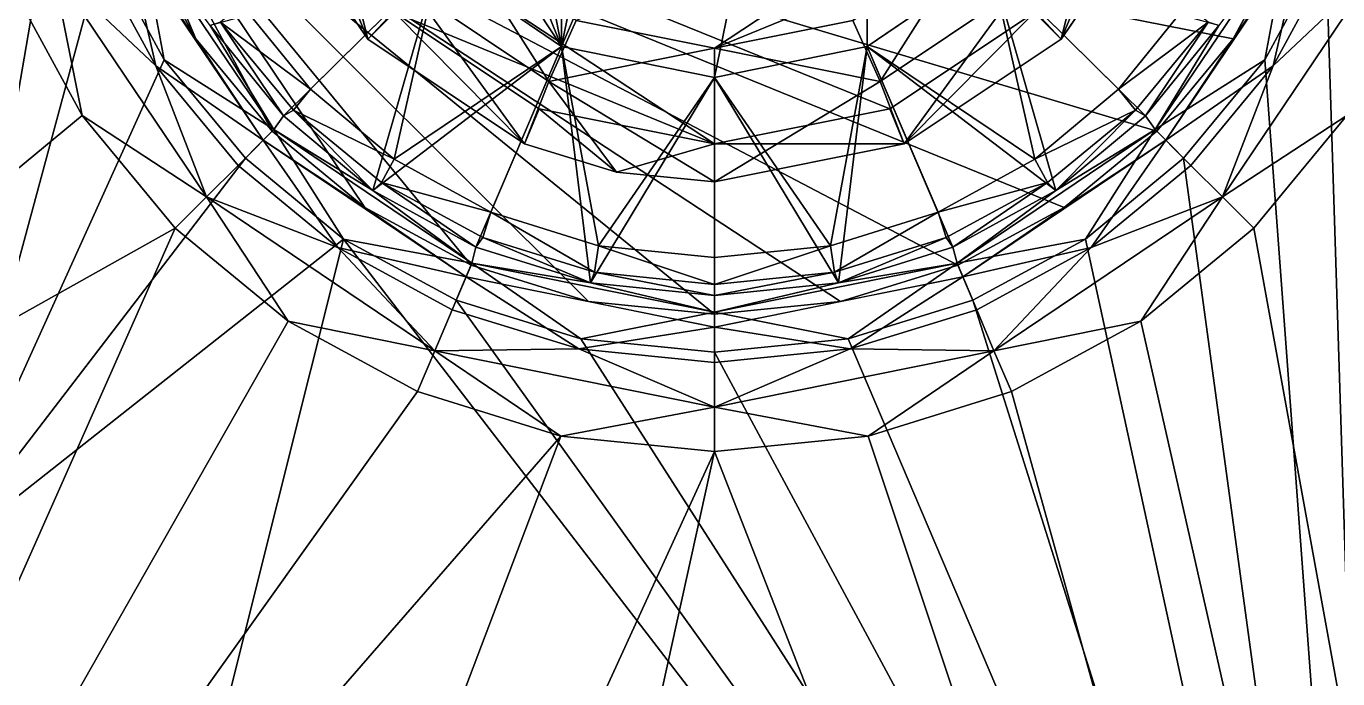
# Model space of a CAD drawing. Units: millimetres at full size, sheet at 1:50. Extents: x -9750 to 9750, y -6680 to 6675.
# Drawn here: x -4217.1 to -4147.9, y 3989.1 to 4023.6 of the extents above; entities that cross this region are included whole.
import ezdxf

# ---------------------------------------------------------------- set-up
doc = ezdxf.new("R2010")
doc.units = ezdxf.units.MM
doc.header["$LTSCALE"] = 50
doc.layers.add('0-A_汎用オブジェクト（実装）', color=4, linetype='Continuous')

msp = doc.modelspace()

# ---------------------------------------------------------------- wipeouts: each hides what was drawn before it
msp.add_wipeout([(-5115.77, 3745.05), (-4015.77, 3745.05), (-4015.77, 5120.05), (-4015.77, 5120.05)])

# ---------------------------------------------------------------- next in the draw order: wipeouts: each hides what was drawn before it
msp.add_wipeout([(-5115.77, 3745.05), (-4015.77, 5120.05), (-5115.77, 5120.05), (-5115.77, 5120.05)])

# ---------------------------------------------------------------- next in the draw order: linework, layer by layer
at = {"layer": '0-A_汎用オブジェクト（実装）'}
for p, q in [((-4204.69, 4031.14), (-4199.06, 4022.89)), ((-4162.47, 4022.89), (-4156.84, 4031.14)), ((-4156.84, 4031.14), (-4162.47, 4022.89)), ((-4211.17, 4028.52), (-4208.13, 4022.91)), ((-4211.17, 4028.52), (-4208.13, 4022.91)), ((-4153.4, 4022.91), (-4150.36, 4028.52)), ((-4153.4, 4022.91), (-4150.36, 4028.52)), ((-4195.33, 4026.94), (-4188.83, 4022.5)), ((-4188.83, 4022.5), (-4195.33, 4026.94)), ((-4195.33, 4026.94), (-4188.83, 4022.5)), ((-4188.83, 4022.5), (-4195.33, 4026.94)), ((-4172.71, 4022.5), (-4166.2, 4026.94)), ((-4166.2, 4026.94), (-4172.71, 4022.5)), ((-4172.71, 4022.5), (-4166.2, 4026.94)), ((-4190.01, 4019.22), (-4197.65, 4024.31)), ((-4171.52, 4019.22), (-4163.88, 4024.31)), ((-4207.38, 4023.61), (-4203.5, 4018.85)), ((-4203.5, 4018.85), (-4207.38, 4023.61)), ((-4207.38, 4023.61), (-4203.5, 4018.85)), ((-4188.07, 4023.88), (-4180.77, 4022.42)), ((-4173.47, 4023.88), (-4180.77, 4022.42)), ((-4180.77, 4022.42), (-4173.47, 4023.88)), ((-4154.15, 4023.61), (-4158.03, 4018.85)), ((-4158.03, 4018.85), (-4154.15, 4023.61)), ((-4158.03, 4018.85), (-4154.15, 4023.61)), ((-4154.15, 4023.61), (-4158.03, 4018.85)), ((-4208.13, 4022.91), (-4204.1, 4018.03)), ((-4208.13, 4022.91), (-4204.1, 4018.03)), ((-4199.06, 4022.89), (-4190.78, 4017.37)), ((-4190.78, 4017.37), (-4199.06, 4022.89)), ((-4162.47, 4022.89), (-4170.75, 4017.37)), ((-4157.43, 4018.03), (-4153.4, 4022.91)), ((-4188.83, 4022.5), (-4180.77, 4020.87)), ((-4180.77, 4020.87), (-4188.83, 4022.5)), ((-4180.77, 4020.87), (-4188.83, 4022.5)), ((-4180.77, 4020.87), (-4172.71, 4022.5)), ((-4172.71, 4022.5), (-4180.77, 4020.87)), ((-4172.71, 4022.5), (-4180.77, 4020.87)), ((-4203.5, 4018.85), (-4198.79, 4014.91)), ((-4203.5, 4018.85), (-4198.79, 4014.91)), ((-4180.77, 4017.37), (-4190.01, 4019.22)), ((-4190.01, 4019.22), (-4180.77, 4017.37)), ((-4180.77, 4017.37), (-4171.52, 4019.22)), ((-4158.03, 4018.85), (-4162.75, 4014.91)), ((-4162.75, 4014.91), (-4158.03, 4018.85)), ((-4158.03, 4018.85), (-4162.75, 4014.91)), ((-4204.1, 4018.03), (-4199.22, 4014)), ((-4204.1, 4018.03), (-4199.22, 4014)), ((-4162.32, 4014), (-4157.43, 4018.03)), ((-4185.93, 4015.88), (-4190.78, 4017.37)), ((-4170.75, 4017.37), (-4180.77, 4015.37)), ((-4180.77, 4015.37), (-4185.93, 4015.88)), ((-4193.35, 4011.92), (-4198.79, 4014.91)), ((-4198.79, 4014.91), (-4193.35, 4011.92)), ((-4198.79, 4014.91), (-4193.35, 4011.92)), ((-4162.75, 4014.91), (-4168.19, 4011.92)), ((-4168.19, 4011.92), (-4162.75, 4014.91)), ((-4162.75, 4014.91), (-4168.19, 4011.92)), ((-4199.22, 4014), (-4193.61, 4010.96)), ((-4199.22, 4014), (-4193.61, 4010.96)), ((-4167.92, 4010.96), (-4162.32, 4014)), ((-4167.92, 4010.96), (-4162.32, 4014)), ((-4193.35, 4011.92), (-4187.3, 4010.03)), ((-4187.3, 4010.03), (-4193.35, 4011.92)), ((-4193.35, 4011.92), (-4187.3, 4010.03)), ((-4187.3, 4010.03), (-4193.35, 4011.92)), ((-4174.23, 4010.03), (-4168.19, 4011.92)), ((-4168.19, 4011.92), (-4174.23, 4010.03)), ((-4174.23, 4010.03), (-4168.19, 4011.92)), ((-4168.19, 4011.92), (-4174.23, 4010.03)), ((-4193.61, 4010.96), (-4187.42, 4009.04)), ((-4193.61, 4010.96), (-4187.42, 4009.04)), ((-4174.12, 4009.04), (-4167.92, 4010.96)), ((-4174.12, 4009.04), (-4167.92, 4010.96)), ((-4180.77, 4009.37), (-4187.3, 4010.03)), ((-4187.3, 4010.03), (-4180.77, 4009.37)), ((-4180.77, 4009.37), (-4187.3, 4010.03)), ((-4174.23, 4010.03), (-4180.77, 4009.37)), ((-4174.23, 4010.03), (-4180.77, 4009.37)), ((-4180.77, 4009.37), (-4174.23, 4010.03)), ((-4187.42, 4009.04), (-4180.77, 4008.37)), ((-4187.42, 4009.04), (-4180.77, 4008.37)), ((-4180.77, 4008.37), (-4174.12, 4009.04)), ((-4180.77, 4008.37), (-4174.12, 4009.04))]:
    msp.add_line(p, q, dxfattribs=at)
for points in [[(-4188.83, 4060.23), (-4188.83, 4022.5), (-4180.77, 4061.87)], [(-4180.77, 4061.87), (-4188.83, 4022.5), (-4172.71, 4060.23)], [(-4195.33, 4055.79), (-4188.83, 4022.5), (-4188.83, 4060.23)], [(-4180.77, 4020.87), (-4172.71, 4060.23), (-4188.83, 4022.5)], [(-4172.71, 4022.5), (-4172.71, 4060.23), (-4180.77, 4020.87)], [(-4166.2, 4026.94), (-4172.71, 4060.23), (-4172.71, 4022.5)], [(-4199.68, 4049.26), (-4188.83, 4022.5), (-4195.33, 4055.79)], [(-4201.27, 4041.37), (-4188.83, 4022.5), (-4199.68, 4049.26)], [(-4221.74, 3995.45), (-4215.06, 4034.31), (-4223.65, 4041.37)], [(-4215.68, 4026.62), (-4221, 4041.37), (-4220.19, 4033.26), (-4215.68, 4026.62), (-4220.19, 4033.26), (-4217.84, 4025.7), (-4215.68, 4026.62), (-4217.84, 4025.7), (-4214.13, 4018.87)], [(-4201.27, 4041.37), (-4195.33, 4026.94), (-4188.83, 4022.5)], [(-4204.1, 4018.03), (-4199.22, 4014), (-4213.1, 4034.71)], [(-4213.1, 4034.71), (-4211.17, 4028.52), (-4208.13, 4022.91)], [(-4199.22, 4014), (-4193.61, 4010.96), (-4213.1, 4034.71)], [(-4187.42, 4009.04), (-4180.77, 4008.37), (-4213.1, 4034.71)], [(-4180.77, 4008.37), (-4174.12, 4009.04), (-4213.1, 4034.71)], [(-4174.12, 4009.04), (-4167.92, 4010.96), (-4213.1, 4034.71)], [(-4167.92, 4010.96), (-4162.32, 4014), (-4213.1, 4034.71)], [(-4162.32, 4014), (-4157.43, 4018.03), (-4213.1, 4034.71)], [(-4157.43, 4018.03), (-4153.4, 4022.91), (-4213.1, 4034.71)], [(-4153.4, 4022.91), (-4150.36, 4028.52), (-4213.1, 4034.71)], [(-4193.61, 4010.96), (-4187.42, 4009.04), (-4213.1, 4034.71)], [(-4208.13, 4022.91), (-4204.1, 4018.03), (-4213.1, 4034.71)], [(-4215.06, 4034.31), (-4221.74, 3995.45), (-4213.02, 4027.74)], [(-4180.77, 4022.42), (-4163.33, 4033.92), (-4188.07, 4023.88)], [(-4180.77, 4022.42), (-4167.43, 4027.9), (-4163.33, 4033.92)], [(-4148.52, 4027.74), (-4145.77, 3941.37), (-4146.48, 4034.31)], [(-4199.06, 4022.89), (-4201.47, 4032.62), (-4204.69, 4031.14)], [(-4201.47, 4032.62), (-4199.06, 4022.89), (-4196.66, 4025.47)], [(-4162.47, 4022.89), (-4160.06, 4032.62), (-4164.87, 4025.47)], [(-4160.06, 4032.62), (-4162.47, 4022.89), (-4156.84, 4031.14)], [(-4202.85, 4031.93), (-4204.69, 4031.14), (-4199.06, 4022.89)], [(-4180.77, 4017.37), (-4202.85, 4031.93), (-4197.65, 4024.31)], [(-4171.52, 4019.22), (-4163.88, 4024.31), (-4202.85, 4031.93)], [(-4180.77, 4017.37), (-4171.52, 4019.22), (-4202.85, 4031.93)], [(-4199.06, 4022.89), (-4197.65, 4024.31), (-4202.85, 4031.93)], [(-4158.68, 4031.93), (-4163.88, 4024.31), (-4162.47, 4022.89)], [(-4162.47, 4022.89), (-4156.84, 4031.14), (-4158.68, 4031.93)], [(-4209.79, 4021.8), (-4211.06, 4028.57), (-4213.02, 4027.74)], [(-4208.13, 4022.91), (-4211.17, 4028.52), (-4211.78, 4028.26), (-4208.13, 4022.91), (-4211.78, 4028.26), (-4204.57, 4017.56)], [(-4204.01, 4018.12), (-4207.38, 4023.61), (-4211.06, 4028.57)], [(-4209.79, 4021.8), (-4204.01, 4018.12), (-4211.06, 4028.57)], [(-4154.15, 4023.61), (-4157.52, 4018.12), (-4150.47, 4028.57)], [(-4151.74, 4021.8), (-4150.47, 4028.57), (-4157.52, 4018.12)], [(-4150.36, 4028.52), (-4153.4, 4022.91), (-4149.75, 4028.26)], [(-4150.47, 4028.57), (-4151.74, 4021.8), (-4148.52, 4027.74)], [(-4213.02, 4027.74), (-4221.74, 3995.45), (-4209.79, 4021.8)], [(-4211.78, 4028.26), (-4213.52, 4027.53), (-4210.24, 4021.49)], [(-4204.57, 4017.56), (-4211.78, 4028.26), (-4210.24, 4021.49)], [(-4189.51, 4020.66), (-4194.1, 4027.9), (-4196.66, 4025.47), (-4189.51, 4020.66), (-4180.77, 4022.42), (-4188.07, 4023.88)], [(-4194.1, 4027.9), (-4189.51, 4020.66), (-4188.07, 4023.88)], [(-4167.43, 4027.9), (-4180.77, 4022.42), (-4173.47, 4023.88)], [(-4172.02, 4020.66), (-4167.43, 4027.9), (-4173.47, 4023.88)], [(-4167.43, 4027.9), (-4172.02, 4020.66), (-4164.87, 4025.47)], [(-4153.4, 4022.91), (-4156.96, 4017.56), (-4149.75, 4028.26)], [(-4149.75, 4028.26), (-4156.96, 4017.56), (-4151.29, 4021.49)], [(-4151.74, 4021.8), (-4145.77, 3941.37), (-4148.52, 4027.74)], [(-4149.75, 4028.26), (-4151.29, 4021.49), (-4148.02, 4027.53)], [(-4210.24, 4021.49), (-4213.52, 4027.53), (-4215.68, 4026.62)], [(-4148.02, 4027.53), (-4151.29, 4021.49), (-4145.85, 4026.62)], [(-4210.24, 4021.49), (-4215.68, 4026.62), (-4207.56, 4014.57)], [(-4207.56, 4014.57), (-4215.68, 4026.62), (-4214.13, 4018.87)], [(-4207.38, 4023.61), (-4203.5, 4018.85), (-4195.33, 4026.94)], [(-4195.33, 4026.94), (-4207.38, 4023.61), (-4203.5, 4018.85)], [(-4195.33, 4026.94), (-4205.72, 4024.72), (-4202.08, 4020.26)], [(-4195.33, 4026.94), (-4203.5, 4018.85), (-4198.79, 4014.91)], [(-4198.79, 4014.91), (-4195.33, 4026.94), (-4203.5, 4018.85)], [(-4197.66, 4016.56), (-4195.33, 4026.94), (-4202.08, 4020.26)], [(-4188.83, 4022.5), (-4195.33, 4026.94), (-4198.79, 4014.91)], [(-4198.79, 4014.91), (-4188.83, 4022.5), (-4195.33, 4026.94)], [(-4197.66, 4016.56), (-4188.83, 4022.5), (-4195.33, 4026.94)], [(-4172.71, 4022.5), (-4162.75, 4014.91), (-4166.2, 4026.94)], [(-4162.75, 4014.91), (-4166.2, 4026.94), (-4172.71, 4022.5)], [(-4172.71, 4022.5), (-4163.87, 4016.56), (-4166.2, 4026.94)], [(-4162.75, 4014.91), (-4158.03, 4018.85), (-4166.2, 4026.94)], [(-4154.15, 4023.61), (-4166.2, 4026.94), (-4158.03, 4018.85)], [(-4166.2, 4026.94), (-4162.75, 4014.91), (-4158.03, 4018.85)], [(-4166.2, 4026.94), (-4158.03, 4018.85), (-4154.15, 4023.61)], [(-4155.82, 4024.72), (-4166.2, 4026.94), (-4159.45, 4020.26)], [(-4166.2, 4026.94), (-4163.87, 4016.56), (-4159.45, 4020.26)], [(-4151.29, 4021.49), (-4153.97, 4014.57), (-4145.85, 4026.62)], [(-4145.85, 4026.62), (-4153.97, 4014.57), (-4147.4, 4018.87)], [(-4214.13, 4018.87), (-4217.84, 4025.7), (-4246.75, 3991.87)], [(-4190.78, 4017.37), (-4196.66, 4025.47), (-4199.06, 4022.89)], [(-4196.66, 4025.47), (-4190.78, 4017.37), (-4189.51, 4020.66)], [(-4170.75, 4017.37), (-4164.87, 4025.47), (-4172.02, 4020.66)], [(-4164.87, 4025.47), (-4170.75, 4017.37), (-4162.47, 4022.89)], [(-4206.82, 4023.8), (-4202.08, 4020.26), (-4205.72, 4024.72)], [(-4197.65, 4024.31), (-4199.06, 4022.89), (-4190.78, 4017.37)], [(-4197.65, 4024.31), (-4190.01, 4019.22), (-4180.77, 4017.37)], [(-4190.78, 4017.37), (-4190.01, 4019.22), (-4197.65, 4024.31)], [(-4163.88, 4024.31), (-4171.52, 4019.22), (-4170.75, 4017.37)], [(-4170.75, 4017.37), (-4162.47, 4022.89), (-4163.88, 4024.31)], [(-4159.45, 4020.26), (-4154.72, 4023.8), (-4155.82, 4024.72)], [(-4203.5, 4018.85), (-4206.82, 4023.8), (-4207.38, 4023.61)], [(-4207.38, 4023.61), (-4204.01, 4018.12), (-4203.5, 4018.85)], [(-4206.82, 4023.8), (-4203.5, 4018.85), (-4202.98, 4019.15)], [(-4202.08, 4020.26), (-4206.82, 4023.8), (-4202.98, 4019.15)], [(-4180.77, 4022.42), (-4172.02, 4020.66), (-4173.47, 4023.88)], [(-4154.72, 4023.8), (-4159.45, 4020.26), (-4158.55, 4019.15)], [(-4158.03, 4018.85), (-4154.72, 4023.8), (-4158.55, 4019.15)], [(-4154.72, 4023.8), (-4158.03, 4018.85), (-4154.15, 4023.61)], [(-4157.52, 4018.12), (-4154.15, 4023.61), (-4158.03, 4018.85)], [(-4204.1, 4018.03), (-4208.13, 4022.91), (-4204.57, 4017.56)], [(-4153.4, 4022.91), (-4157.43, 4018.03), (-4156.96, 4017.56)], [(-4198.79, 4014.91), (-4193.35, 4011.92), (-4188.83, 4022.5)], [(-4188.83, 4022.5), (-4198.79, 4014.91), (-4193.35, 4011.92)], [(-4188.83, 4022.5), (-4197.66, 4016.56), (-4192.56, 4013.76)], [(-4188.83, 4022.5), (-4193.35, 4011.92), (-4187.3, 4010.03)], [(-4187.3, 4010.03), (-4188.83, 4022.5), (-4193.35, 4011.92)], [(-4186.89, 4011.99), (-4188.83, 4022.5), (-4192.56, 4013.76)], [(-4180.77, 4022.42), (-4189.51, 4020.66), (-4180.77, 4015.37)], [(-4180.77, 4020.87), (-4188.83, 4022.5), (-4187.3, 4010.03)], [(-4187.3, 4010.03), (-4180.77, 4020.87), (-4188.83, 4022.5)], [(-4186.89, 4011.99), (-4180.77, 4020.87), (-4188.83, 4022.5)], [(-4174.23, 4010.03), (-4172.71, 4022.5), (-4180.77, 4020.87)], [(-4180.77, 4020.87), (-4174.23, 4010.03), (-4172.71, 4022.5)], [(-4180.77, 4020.87), (-4174.64, 4011.99), (-4172.71, 4022.5)], [(-4180.77, 4015.37), (-4172.02, 4020.66), (-4180.77, 4022.42)], [(-4172.71, 4022.5), (-4174.64, 4011.99), (-4168.97, 4013.76)], [(-4174.23, 4010.03), (-4168.19, 4011.92), (-4172.71, 4022.5)], [(-4172.71, 4022.5), (-4174.23, 4010.03), (-4168.19, 4011.92)], [(-4172.71, 4022.5), (-4168.19, 4011.92), (-4162.75, 4014.91)], [(-4162.75, 4014.91), (-4172.71, 4022.5), (-4168.19, 4011.92)], [(-4163.87, 4016.56), (-4172.71, 4022.5), (-4168.97, 4013.76)], [(-4209.79, 4021.8), (-4221.74, 3995.45), (-4205.51, 4016.62)], [(-4204.57, 4017.56), (-4210.24, 4021.49), (-4205.9, 4016.23)], [(-4205.9, 4016.23), (-4210.24, 4021.49), (-4207.56, 4014.57)], [(-4204.01, 4018.12), (-4209.79, 4021.8), (-4205.51, 4016.62)], [(-4156.96, 4017.56), (-4167.66, 4010.35), (-4160.89, 4011.89), (-4156.96, 4017.56), (-4160.89, 4011.89), (-4155.63, 4016.23), (-4156.96, 4017.56), (-4155.63, 4016.23), (-4151.29, 4021.49)], [(-4151.74, 4021.8), (-4157.52, 4018.12), (-4156.02, 4016.62)], [(-4156.02, 4016.62), (-4145.77, 3941.37), (-4151.74, 4021.8)], [(-4151.29, 4021.49), (-4155.63, 4016.23), (-4153.97, 4014.57)], [(-4187.3, 4010.03), (-4180.77, 4009.37), (-4180.77, 4020.87)], [(-4180.77, 4020.87), (-4187.3, 4010.03), (-4180.77, 4009.37)], [(-4180.77, 4020.87), (-4186.89, 4011.99), (-4180.77, 4011.37)], [(-4180.77, 4020.87), (-4180.77, 4009.37), (-4174.23, 4010.03)], [(-4174.23, 4010.03), (-4180.77, 4020.87), (-4180.77, 4009.37)], [(-4174.64, 4011.99), (-4180.77, 4020.87), (-4180.77, 4011.37)], [(-4202.98, 4019.15), (-4197.66, 4016.56), (-4202.08, 4020.26)], [(-4185.93, 4015.88), (-4189.51, 4020.66), (-4190.78, 4017.37)], [(-4180.77, 4015.37), (-4189.51, 4020.66), (-4185.93, 4015.88)], [(-4172.02, 4020.66), (-4180.77, 4015.37), (-4170.75, 4017.37)], [(-4163.87, 4016.56), (-4158.55, 4019.15), (-4159.45, 4020.26)], [(-4209.22, 4012.91), (-4214.13, 4018.87), (-4246.75, 3991.87)], [(-4207.56, 4014.57), (-4214.13, 4018.87), (-4209.22, 4012.91)], [(-4203.5, 4018.85), (-4204.01, 4018.12), (-4198.79, 4014.91)], [(-4198.79, 4014.91), (-4202.98, 4019.15), (-4203.5, 4018.85)], [(-4202.98, 4019.15), (-4198.79, 4014.91), (-4198.33, 4015.32)], [(-4197.66, 4016.56), (-4202.98, 4019.15), (-4198.33, 4015.32)], [(-4190.01, 4019.22), (-4190.78, 4017.37), (-4185.93, 4015.88)], [(-4180.77, 4017.37), (-4190.01, 4019.22), (-4185.93, 4015.88)], [(-4170.75, 4017.37), (-4171.52, 4019.22), (-4180.77, 4017.37)], [(-4158.55, 4019.15), (-4163.87, 4016.56), (-4163.2, 4015.32)], [(-4162.75, 4014.91), (-4158.55, 4019.15), (-4163.2, 4015.32)], [(-4158.55, 4019.15), (-4162.75, 4014.91), (-4158.03, 4018.85)], [(-4162.75, 4014.91), (-4157.52, 4018.12), (-4158.03, 4018.85)], [(-4153.97, 4014.57), (-4152.31, 4012.91), (-4147.4, 4018.87)], [(-4147.4, 4018.87), (-4152.31, 4012.91), (-4123.49, 3854.34)], [(-4200.33, 4012.34), (-4204.01, 4018.12), (-4205.51, 4016.62)], [(-4199.22, 4014), (-4204.1, 4018.03), (-4204.57, 4017.56)], [(-4193.56, 4011.07), (-4198.79, 4014.91), (-4204.01, 4018.12)], [(-4200.33, 4012.34), (-4193.56, 4011.07), (-4204.01, 4018.12)], [(-4162.75, 4014.91), (-4167.97, 4011.07), (-4157.52, 4018.12)], [(-4161.2, 4012.34), (-4157.52, 4018.12), (-4167.97, 4011.07)], [(-4157.43, 4018.03), (-4162.32, 4014), (-4156.96, 4017.56)], [(-4157.52, 4018.12), (-4161.2, 4012.34), (-4156.02, 4016.62)], [(-4204.57, 4017.56), (-4205.9, 4016.23), (-4200.64, 4011.89)], [(-4199.22, 4014), (-4204.57, 4017.56), (-4193.87, 4010.35)], [(-4193.87, 4010.35), (-4204.57, 4017.56), (-4200.64, 4011.89)], [(-4185.93, 4015.88), (-4180.77, 4015.37), (-4180.77, 4017.37)], [(-4180.77, 4017.37), (-4180.77, 4015.37), (-4170.75, 4017.37)], [(-4162.32, 4014), (-4167.66, 4010.35), (-4156.96, 4017.56)], [(-4221.74, 3995.45), (-4200.33, 4012.34), (-4205.51, 4016.62)], [(-4161.2, 4012.34), (-4145.77, 3941.37), (-4156.02, 4016.62)], [(-4200.64, 4011.89), (-4205.9, 4016.23), (-4207.56, 4014.57)], [(-4198.33, 4015.32), (-4192.56, 4013.76), (-4197.66, 4016.56)], [(-4168.97, 4013.76), (-4163.2, 4015.32), (-4163.87, 4016.56)], [(-4155.63, 4016.23), (-4160.89, 4011.89), (-4153.97, 4014.57)], [(-4193.35, 4011.92), (-4198.33, 4015.32), (-4198.79, 4014.91)], [(-4198.33, 4015.32), (-4193.35, 4011.92), (-4192.99, 4012.42)], [(-4192.56, 4013.76), (-4198.33, 4015.32), (-4192.99, 4012.42)], [(-4163.2, 4015.32), (-4168.97, 4013.76), (-4168.54, 4012.42)], [(-4168.19, 4011.92), (-4163.2, 4015.32), (-4168.54, 4012.42)], [(-4163.2, 4015.32), (-4168.19, 4011.92), (-4162.75, 4014.91)], [(-4207.56, 4014.57), (-4209.22, 4012.91), (-4203.26, 4008)], [(-4200.64, 4011.89), (-4207.56, 4014.57), (-4195.51, 4006.45)], [(-4195.51, 4006.45), (-4207.56, 4014.57), (-4203.26, 4008)], [(-4198.79, 4014.91), (-4193.56, 4011.07), (-4193.35, 4011.92)], [(-4167.97, 4011.07), (-4162.75, 4014.91), (-4168.19, 4011.92)], [(-4160.89, 4011.89), (-4166.93, 4008.61), (-4166.02, 4006.45), (-4160.89, 4011.89), (-4166.02, 4006.45), (-4153.97, 4014.57)], [(-4153.97, 4014.57), (-4166.02, 4006.45), (-4158.27, 4008)], [(-4153.97, 4014.57), (-4158.27, 4008), (-4152.31, 4012.91)], [(-4193.61, 4010.96), (-4199.22, 4014), (-4193.87, 4010.35)], [(-4162.32, 4014), (-4167.92, 4010.96), (-4167.66, 4010.35)], [(-4187.1, 4010.59), (-4192.56, 4013.76), (-4192.99, 4012.42)], [(-4192.56, 4013.76), (-4187.1, 4010.59), (-4186.89, 4011.99)], [(-4174.44, 4010.59), (-4168.97, 4013.76), (-4174.64, 4011.99)], [(-4168.97, 4013.76), (-4174.44, 4010.59), (-4168.54, 4012.42)], [(-4209.22, 4012.91), (-4246.75, 3991.87), (-4240.39, 3942.65)], [(-4240.39, 3942.65), (-4203.26, 4008), (-4209.22, 4012.91)], [(-4187.3, 4010.03), (-4192.99, 4012.42), (-4193.35, 4011.92)], [(-4192.99, 4012.42), (-4187.3, 4010.03), (-4187.1, 4010.59)], [(-4174.23, 4010.03), (-4168.54, 4012.42), (-4174.44, 4010.59)], [(-4168.54, 4012.42), (-4174.23, 4010.03), (-4168.19, 4011.92)], [(-4152.31, 4012.91), (-4158.27, 4008), (-4123.49, 3854.34)], [(-4216.01, 3949.78), (-4200.33, 4012.34), (-4221.74, 3995.45)], [(-4200.33, 4012.34), (-4216.01, 3949.78), (-4145.77, 3941.37)], [(-4193.87, 4010.35), (-4200.64, 4011.89), (-4194.6, 4008.61)], [(-4194.6, 4008.61), (-4200.64, 4011.89), (-4195.51, 4006.45)], [(-4145.77, 3941.37), (-4194.39, 4009.12), (-4200.33, 4012.34)], [(-4193.56, 4011.07), (-4200.33, 4012.34), (-4194.39, 4009.12)], [(-4193.35, 4011.92), (-4193.56, 4011.07), (-4187.3, 4010.03)], [(-4180.77, 4009.95), (-4186.89, 4011.99), (-4187.1, 4010.59)], [(-4186.89, 4011.99), (-4180.77, 4009.95), (-4180.77, 4011.37)], [(-4180.77, 4009.95), (-4174.64, 4011.99), (-4180.77, 4011.37)], [(-4174.64, 4011.99), (-4180.77, 4009.95), (-4174.44, 4010.59)], [(-4174.23, 4010.03), (-4167.97, 4011.07), (-4168.19, 4011.92)], [(-4161.2, 4012.34), (-4167.97, 4011.07), (-4167.14, 4009.12)], [(-4167.66, 4010.35), (-4166.93, 4008.61), (-4160.89, 4011.89)], [(-4167.14, 4009.12), (-4145.77, 3941.37), (-4161.2, 4012.34)], [(-4187.82, 4007.08), (-4193.56, 4011.07), (-4194.39, 4009.12)], [(-4180.77, 4008.49), (-4187.3, 4010.03), (-4193.56, 4011.07)], [(-4187.82, 4007.08), (-4180.77, 4008.49), (-4193.56, 4011.07)], [(-4174.23, 4010.03), (-4180.77, 4008.49), (-4167.97, 4011.07)], [(-4173.71, 4007.08), (-4167.97, 4011.07), (-4180.77, 4008.49)], [(-4167.97, 4011.07), (-4173.71, 4007.08), (-4167.14, 4009.12)], [(-4193.87, 4010.35), (-4194.6, 4008.61), (-4187.93, 4006.54)], [(-4187.42, 4009.04), (-4193.61, 4010.96), (-4193.87, 4010.35)], [(-4187.42, 4009.04), (-4180.77, 4007.7), (-4193.87, 4010.35)], [(-4180.77, 4007.7), (-4193.87, 4010.35), (-4187.93, 4006.54)], [(-4180.77, 4009.37), (-4187.1, 4010.59), (-4187.3, 4010.03)], [(-4187.1, 4010.59), (-4180.77, 4009.37), (-4180.77, 4009.95)], [(-4180.77, 4009.37), (-4174.44, 4010.59), (-4180.77, 4009.95)], [(-4174.44, 4010.59), (-4180.77, 4009.37), (-4174.23, 4010.03)], [(-4174.12, 4009.04), (-4167.66, 4010.35), (-4180.77, 4007.7)], [(-4167.66, 4010.35), (-4180.77, 4007.7), (-4173.6, 4006.54), (-4167.66, 4010.35), (-4173.6, 4006.54), (-4166.93, 4008.61)], [(-4167.92, 4010.96), (-4174.12, 4009.04), (-4167.66, 4010.35)], [(-4187.3, 4010.03), (-4180.77, 4008.49), (-4180.77, 4009.37)], [(-4180.77, 4008.49), (-4174.23, 4010.03), (-4180.77, 4009.37)], [(-4194.39, 4009.12), (-4145.77, 3941.37), (-4187.82, 4007.08)], [(-4180.77, 4008.37), (-4187.42, 4009.04), (-4180.77, 4007.7)], [(-4174.12, 4009.04), (-4180.77, 4008.37), (-4180.77, 4007.7)], [(-4173.71, 4007.08), (-4145.77, 3941.37), (-4167.14, 4009.12)], [(-4187.93, 4006.54), (-4195.51, 4006.45), (-4180.77, 4003.47), (-4187.93, 4006.54), (-4194.6, 4008.61), (-4195.51, 4006.45)], [(-4180.77, 4008.49), (-4187.82, 4007.08), (-4180.77, 4006.37)], [(-4173.71, 4007.08), (-4180.77, 4008.49), (-4180.77, 4006.37)], [(-4166.93, 4008.61), (-4173.6, 4006.54), (-4166.02, 4006.45)], [(-4196.43, 4004.29), (-4203.26, 4008), (-4240.39, 3942.65)], [(-4195.51, 4006.45), (-4203.26, 4008), (-4196.43, 4004.29)], [(-4180.77, 4007.7), (-4187.93, 4006.54), (-4180.77, 4005.82)], [(-4180.77, 4007.7), (-4180.77, 4005.82), (-4173.6, 4006.54)], [(-4166.02, 4006.45), (-4165.1, 4004.29), (-4158.27, 4008)], [(-4158.27, 4008), (-4165.1, 4004.29), (-4123.49, 3854.34)], [(-4187.82, 4007.08), (-4145.77, 3941.37), (-4180.77, 4006.37)], [(-4180.77, 4006.37), (-4145.77, 3941.37), (-4173.71, 4007.08)], [(-4195.51, 4006.45), (-4196.43, 4004.29), (-4188.88, 4001.94)], [(-4180.77, 4003.47), (-4195.51, 4006.45), (-4188.88, 4001.94)], [(-4180.77, 4005.82), (-4187.93, 4006.54), (-4180.77, 4003.47)], [(-4173.6, 4006.54), (-4180.77, 4003.47), (-4166.02, 4006.45)], [(-4173.6, 4006.54), (-4180.77, 4005.82), (-4180.77, 4003.47)], [(-4166.02, 4006.45), (-4180.77, 4003.47), (-4172.66, 4001.94)], [(-4166.02, 4006.45), (-4172.66, 4001.94), (-4165.1, 4004.29)], [(-4188.88, 4001.94), (-4196.43, 4004.29), (-4240.39, 3942.65)], [(-4165.1, 4004.29), (-4172.66, 4001.94), (-4123.49, 3854.34)], [(-4180.77, 4003.47), (-4188.88, 4001.94), (-4180.77, 4001.13), (-4180.77, 4003.47), (-4180.77, 4001.13), (-4172.66, 4001.94)], [(-4188.88, 4001.94), (-4240.39, 3942.65), (-4229.77, 3893.98)], [(-4229.77, 3893.98), (-4180.77, 4001.13), (-4188.88, 4001.94)], [(-4123.49, 3854.34), (-4172.66, 4001.94), (-4180.77, 4001.13)], [(-4180.77, 4001.13), (-4229.77, 3893.98), (-4214.92, 3846.14)], [(-4214.92, 3846.14), (-4123.49, 3854.34), (-4180.77, 4001.13)]]:
    msp.add_lwpolyline(points, close=True, dxfattribs=at)
for points in [[(-4199.06, 4022.89), (-4204.69, 4031.14), (-4206.23, 4036.06)], [(-4161.85, 4033.47), (-4166.2, 4026.94), (-4172.71, 4022.5)], [(-4202.85, 4031.93), (-4197.65, 4024.31), (-4190.01, 4019.22)], [(-4180.77, 4022.42), (-4188.07, 4023.88), (-4194.1, 4027.9)], [(-4163.88, 4024.31), (-4171.52, 4019.22), (-4180.77, 4017.37)], [(-4198.79, 4014.91), (-4203.5, 4018.85), (-4207.38, 4023.61)], [(-4180.77, 4015.37), (-4170.75, 4017.37), (-4162.47, 4022.89)], [(-4162.32, 4014), (-4157.43, 4018.03), (-4153.4, 4022.91)], [(-4188.83, 4022.5), (-4180.77, 4020.87), (-4172.71, 4022.5)], [(-4193.35, 4011.92), (-4198.79, 4014.91), (-4203.5, 4018.85)], [(-4168.19, 4011.92), (-4162.75, 4014.91), (-4158.03, 4018.85)], [(-4190.78, 4017.37), (-4185.93, 4015.88), (-4180.77, 4015.37)], [(-4187.3, 4010.03), (-4180.77, 4009.37), (-4174.23, 4010.03)]]:
    msp.add_lwpolyline(points, dxfattribs=at)

doc.saveas('drawing.dxf')
